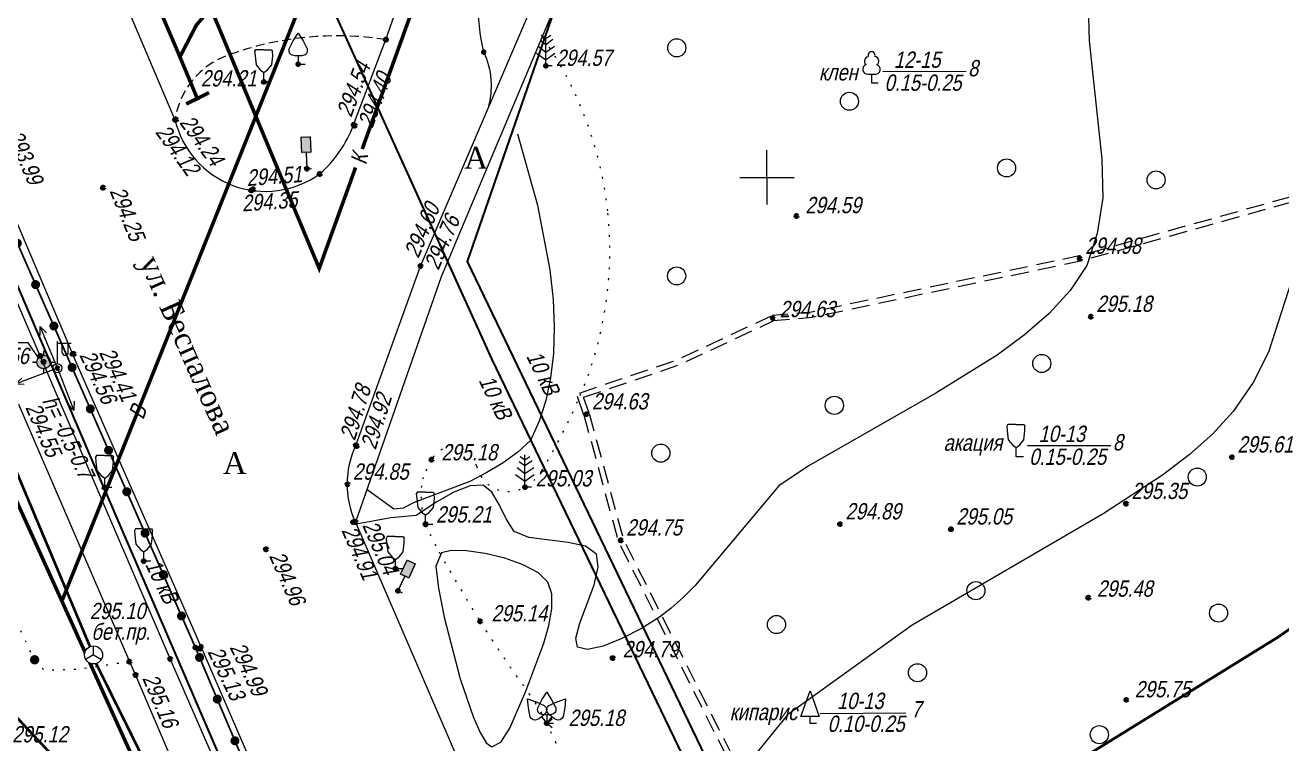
# Model space of a CAD drawing. Header units: metres. Extents: x 5191936 to 10384803, y 4968698 to 9938221.
# Drawn here: x 5192409 to 5192478.4, y 4968868.7 to 4968908.4 of the extents above; entities that cross this region are included whole.
import ezdxf

# ---------------------------------------------------------------- set-up
doc = ezdxf.new("R2010")
doc.units = ezdxf.units.M
doc.set_wipeout_variables(frame=1)
for name, pattern in [('71100000a', [1, 0, -1]), ('COMMUN', [6, 5, -1]), ('DASHED', [0.75, 0.5, -0.25]), ('DASHEDX2', [1.5, 1, -0.5])]:
    doc.linetypes.add(name, pattern=pattern)
doc.layers.get('0').update_dxf_attribs({"lineweight": 18})
for name, color, linetype, lineweight in [('31252100', 7, 'Continuous', 18), ('51361960', 7, 'Continuous', 18), ('51472300', 7, 'Continuous', 18), ('71100000', 7, 'Continuous', 18), ('71133100', 7, 'Continuous', 18), ('71133200', 7, 'Continuous', 18), ('71133300', 7, 'Continuous', 18), ('71133600', 7, 'Continuous', 18), ('71133800', 7, 'Continuous', 18), ('82211000', 7, 'Continuous', 18), ('Commun', 7, 'Continuous', 18), ('GEO_POINTS', 7, 'Continuous', 18), ('Grid', 7, 'Continuous', 18), ('Otm', 7, 'Continuous', 18), ('R_Поверхность5_CNT-MAJ', 7, 'Continuous', 18), ('R_Поверхность5_CNT-MIN', 7, 'Continuous', 18), ('Sit', 7, 'Continuous', 18), ('Text', 7, 'Continuous', 18), ('Text_com', 7, 'Continuous', 18), ('Us_znak', 7, 'Continuous', 18), ('Us_znak_fon', 7, 'Continuous', 18)]:
    doc.layers.add(name, color=color, linetype=linetype, lineweight=lineweight)
doc.styles.add('eskd', font='ESKD1.shx', dxfattribs={"width": 1.2, "oblique": 15})
doc.styles.get("Standard").update_dxf_attribs({"font": 'arial.ttf', "width": 0.8, "oblique": 13, "height": 0.9})
doc.styles.add('style1', font='times.ttf', dxfattribs={"height": 1})
doc.linetypes.add('KABELww_500', pattern='A,0.0001,-0.4,[131,ltypeshp.shx,S=0.4,R=90,X=0.4,Y=-0.4],0.2,[131,ltypeshp.shx,S=0.2,R=90,X=0.4,Y=-0.2],3.6,[131,ltypeshp.shx,S=0.2,R=-90,X=-0.4,Y=0.2],0.2,[131,ltypeshp.shx,S=0.4,R=-90,X=-0.4,Y=0.4],-0.8,4,-0.4', length=9.6001)
doc.linetypes.add('ПОДЗ_ЛИНИИ_СВЯЗИ', pattern='A,4.8,-0.2,[133,ltypeshp.shx,S=0.2,R=0,X=-0.2,Y=0],-0.2,4.8,-2', length=12)

# ---------------------------------------------------------------- blocks, each defined once
blk = doc.blocks.new('KOVER')
at = {"layer": 'Us_znak', "lineweight": -2}
blk.add_hatch(color=0, dxfattribs=at).paths.add_polyline_path([(-0.21, 0, 1), (0.21, 0, 1)])
at = {"layer": 'Us_znak_fon', "true_color": 0xffffff}
blk.add_hatch(color=7, dxfattribs=at).paths.add_polyline_path([(-0.26, 0, 1), (0.26, 0, 1)])
at = {"layer": 'Us_znak', "color": 0, "lineweight": -2}
blk.add_circle((0, 0), 0.21, dxfattribs=at)
blk = doc.blocks.new('51472300')
for p, q in [((0, 0.5), (0, 3)), ((0, 2.75), (1.5, 2.75)), ((0.54, 1.74), (0.54, 2.75)), ((1.2, 1.74), (1.2, 2.75))]:
    blk.add_line(p, q)
at = {"color": 7}
for radius in [0.5, 0.05]:
    blk.add_circle((0, 0), radius, dxfattribs=at)
blk.add_arc((0.87, 1.75), 0.331, 182.1567, 357.8433)
at = {"oblique": 15}
blk.add_attdef('Z', (1.02, -1.37), '', height=2, dxfattribs=at)
blk = doc.blocks.new('NAPR')
at = {"layer": 'Us_znak', "color": 0, "linetype": 'Continuous', "lineweight": -2}
for p in [(-0.191, 2.038), (0.189, 2.037)]:
    blk.add_line(p, (0, 2.5), dxfattribs=at)
blk.add_lwpolyline([(0, 0), (0, 2.5)], dxfattribs=at)
blk = doc.blocks.new('71133200')
for p, q in [((-0.924145, 3.560442), (-1.024145, 3.360442)), ((-1.024145, 3.360442), (-0.977382, 2.864397)), ((-0.977382, 2.864397), (-0.861899, 1.88241)), ((-0.024145, 3.560442), (-0.924145, 3.560442)), ((-0.024145, 3.560442), (0.875855, 3.560442)), ((0.861899, 1.88241), (0.975974, 2.864397)), ((0.875855, 3.560442), (0.958164, 3.395824)), ((0.975974, 2.864397), (0.958164, 3.395824)), ((-0.861899, 1.88241), (-0.374616, 1.28565)), ((0.401375, 1.321765), (0.861899, 1.88241)), ((-0.374616, 1.28565), (0, 1.039723)), ((0, 1.039723), (0.401375, 1.321765)), ((0, 0), (0, 1.039723)), ((0.8, 0), (0, 0))]:
    blk.add_line(p, q)
at = {"style": 'eskd', "oblique": 14.99997778}
blk.add_attdef('Z', (1.873004, -0.239356), '', height=2, dxfattribs=at)
blk = doc.blocks.new('71133300')
for p, q in [((0, 0.91), (0, 0)), ((0, 0), (0.76, 0))]:
    blk.add_line(p, q)
blk.add_lwpolyline([(0, 0.91), (-0.38, 0.91), (-0.76, 1.03), (-0.95, 1.21), (-1.01, 1.47), (-0.99, 1.69), (-0.54, 2.57), (0, 3.42), (0.54, 2.57), (0.99, 1.69), (1.01, 1.47), (0.95, 1.21), (0.76, 1.03), (0.39, 0.91)], close=True)
at = {"style": 'eskd', "oblique": 15}
blk.add_attdef('Z', (1.77, -0.69), '', height=2, dxfattribs=at)
blk = doc.blocks.new('71133600')
for p, q in [((-0.52, 3.39), (0, 3.02)), ((0, 3.02), (0.55, 3.39)), ((-0.86, 2.16), (0, 1.51)), ((0, 1.51), (0.96, 2.16))]:
    blk.add_line(p, q)
for points in [[(-0.64, 2.84), (0, 2.37), (0, 2.37), (0.78, 2.93)], [(0.71, 0), (0, 0), (0, 3.55)], [(-1.05, 1.38), (0, 0.67), (1, 1.38)]]:
    blk.add_lwpolyline(points)
at = {"style": 'eskd', "oblique": 15}
blk.add_attdef('Z', (2.03, -0.19), '', height=2, dxfattribs=at)
blk = doc.blocks.new('ZNAK')
at = {"layer": 'Us_znak_fon', "true_color": 0xffffff}
blk.add_hatch(color=7, dxfattribs=at).paths.add_polyline_path([(0.3, 1.8), (-0.3, 1.8), (-0.3, 0.85), (-0.05, 0.85), (-0.05, -0.05), (0.25, -0.05), (0.25, 0.05), (0.05, 0.05), (0.05, 0.85), (0.3, 0.85)])
at = {"layer": 'Us_znak', "color": 0, "linetype": 'Continuous', "lineweight": -2, "ltscale": 10}
blk.add_lwpolyline([(-0.25, 1.75), (0.25, 1.75), (0.25, 0.9), (-0.25, 0.9)], close=True, dxfattribs=at)
at = {"layer": 'Us_znak', "linetype": 'DASHEDX2', "ltscale": 10}
blk.add_lwpolyline([(0, 0.9), (0, 0), (0.25, 0)], dxfattribs=at)
blk = doc.blocks.new('*U51')
at = {"layer": '82211000', "linetype": 'Continuous', "ltscale": 0.5}
for points in [[(5192401.539, 4968912.652, 1), (5192401.737, 4968912.193, 1)], [(5192402.527, 4968910.355, 1), (5192402.725, 4968909.896, 1)], [(5192403.515, 4968908.059, 1), (5192403.713, 4968907.6, 1)], [(5192404.503, 4968905.762, 1), (5192404.701, 4968905.303, 1)], [(5192405.491, 4968903.466, 1), (5192405.689, 4968903.007, 1)], [(5192406.486, 4968901.173, 1), (5192406.688, 4968900.715, 1)], [(5192407.494, 4968898.885, 1), (5192407.695, 4968898.427, 1)], [(5192408.501, 4968896.597, 1), (5192408.703, 4968896.139, 1)], [(5192409.509, 4968894.309, 1), (5192409.71, 4968893.851, 1)], [(5192410.516, 4968892.021, 1), (5192410.718, 4968891.563, 1)], [(5192411.524, 4968889.732, 1), (5192411.725, 4968889.275, 1)], [(5192412.531, 4968887.444, 1), (5192412.733, 4968886.987, 1)], [(5192413.538, 4968885.156, 1), (5192413.74, 4968884.699, 1)], [(5192414.546, 4968882.868, 1), (5192414.747, 4968882.411, 1)], [(5192415.553, 4968880.58, 1), (5192415.755, 4968880.123, 1)], [(5192416.561, 4968878.292, 1), (5192416.762, 4968877.835, 1)], [(5192417.568, 4968876.004, 1), (5192417.77, 4968875.547, 1)], [(5192418.571, 4968873.714, 1), (5192418.766, 4968873.254, 1)], [(5192419.546, 4968871.412, 1), (5192419.741, 4968870.952, 1)], [(5192420.521, 4968869.11, 1), (5192420.716, 4968868.65, 1)], [(5192421.496, 4968866.808, 1), (5192421.691, 4968866.348, 1)], [(5192422.47, 4968864.506, 1), (5192422.665, 4968864.045, 1)], [(5192423.445, 4968862.204, 1), (5192423.64, 4968861.743, 1)], [(5192424.42, 4968859.902, 1), (5192424.615, 4968859.441, 1)]]:
    blk.add_hatch(color=256, dxfattribs=at).paths.add_polyline_path(points, flags=0)
at = {"layer": '82211000', "linetype": 'Continuous', "ltscale": 0.5, "flags": 128}
blk.add_lwpolyline([(5192401.144, 4968913.57, 0.1, 0.1, 0), (5192401.539, 4968912.652, 0, 0, 0)], format="xyseb", dxfattribs=at)
at = {"layer": '82211000', "linetype": 'Continuous', "ltscale": 0.5, "const_width": 0.1}
for points in [[(5192401.737, 4968912.193), (5192402.527, 4968910.355)], [(5192402.725, 4968909.896), (5192403.515, 4968908.059)], [(5192403.713, 4968907.6), (5192404.503, 4968905.762)], [(5192404.701, 4968905.303), (5192405.491, 4968903.466)], [(5192406.688, 4968900.715), (5192407.494, 4968898.885)], [(5192407.695, 4968898.427), (5192408.501, 4968896.597)], [(5192408.703, 4968896.139), (5192409.509, 4968894.309)], [(5192409.71, 4968893.851), (5192410.516, 4968892.021)], [(5192410.718, 4968891.563), (5192411.524, 4968889.732)], [(5192411.725, 4968889.275), (5192412.531, 4968887.444)], [(5192412.733, 4968886.987), (5192413.538, 4968885.156)], [(5192413.74, 4968884.699), (5192414.546, 4968882.868)], [(5192414.747, 4968882.411), (5192415.553, 4968880.58)], [(5192415.755, 4968880.123), (5192416.561, 4968878.292)], [(5192416.762, 4968877.835), (5192417.568, 4968876.004)], [(5192418.766, 4968873.254), (5192419.546, 4968871.412)], [(5192419.741, 4968870.952), (5192420.521, 4968869.11)], [(5192420.716, 4968868.65), (5192421.496, 4968866.808)], [(5192421.691, 4968866.348), (5192422.47, 4968864.506)], [(5192422.665, 4968864.045), (5192423.445, 4968862.204)], [(5192423.64, 4968861.743), (5192424.42, 4968859.902)]]:
    blk.add_lwpolyline(points, dxfattribs=at)
at = {"layer": '82211000', "linetype": 'Continuous', "ltscale": 0.5}
for points in [[(5192405.689, 4968903.007, 0.1, 0.1, 0), (5192406.121, 4968902.002, 0.1, 0.1, 0), (5192406.486, 4968901.173, 0, 0, 0)], [(5192417.77, 4968875.547, 0.1, 0.1, 0), (5192418.436, 4968874.033, 0.1, 0.1, 0), (5192418.571, 4968873.714, 0, 0, 0)]]:
    blk.add_lwpolyline(points, format="xyseb", dxfattribs=at)
at = {"layer": '82211000', "ltscale": 0.5, "const_width": 0.1}
blk.add_lwpolyline([(5192424.615, 4968859.441), (5192425.388, 4968857.617)], dxfattribs=at)
blk = doc.blocks.new('31252100a')
blk.add_circle((0, 0), 1)
blk = doc.blocks.new('51361960a')
at = {"style": 'eskd', "oblique": 15}
for tag, p in [('Z', (1.72, 1.4)), ('Z1', (1.72, -1)), ('Z2', (1.72, -3.4))]:
    blk.add_attdef(tag, p, '', height=2, dxfattribs=at)
at = {"color": 7}
blk.add_wipeout([(-0.1, 1), (-0.29, 0.96), (-0.47, 0.89), (-0.64, 0.78), (-0.78, 0.64), (-0.89, 0.47), (-0.96, 0.29), (-1, 0.1), (-1, -0.1), (-0.96, -0.29), (-0.89, -0.47), (-0.78, -0.64), (-0.64, -0.78), (-0.47, -0.89), (-0.29, -0.96), (-0.1, -1), (0.1, -1), (0.29, -0.96), (0.47, -0.89), (0.64, -0.78), (0.78, -0.64), (0.89, -0.47), (0.96, -0.29), (1, -0.1), (1, 0.1), (0.96, 0.29), (0.89, 0.47), (0.78, 0.64), (0.64, 0.78), (0.47, 0.89), (0.29, 0.96), (0.1, 1)], dxfattribs=at)
blk.add_wipeout([(-0.1, 1), (-0.29, 0.96), (-0.47, 0.89), (-0.64, 0.78), (-0.78, 0.64), (-0.89, 0.47), (-0.96, 0.29), (-1, 0.1), (-1, -0.1), (-0.96, -0.29), (-0.89, -0.47), (-0.78, -0.64), (-0.64, -0.78), (-0.47, -0.89), (-0.29, -0.96), (-0.1, -1), (0.1, -1), (0.29, -0.96), (0.47, -0.89), (0.64, -0.78), (0.78, -0.64), (0.89, -0.47), (0.96, -0.29), (1, -0.1), (1, 0.1), (0.96, 0.29), (0.89, 0.47), (0.78, 0.64), (0.64, 0.78), (0.47, 0.89), (0.29, 0.96), (0.1, 1)], dxfattribs=at)
for q in [(-0.87, -0.5), (0, 1), (0.87, -0.5)]:
    blk.add_line((0, 0), q)
blk.add_circle((0, 0), 1)
blk = doc.blocks.new('POINT')
at = {"layer": 'Us_znak', "linetype": 'Continuous', "lineweight": -2}
h = blk.add_hatch(color=0, dxfattribs=at)
edge = h.paths.add_edge_path()
edge.add_arc((0, 0), 0.05, 0, 360)
at = {"layer": 'Us_znak_fon', "linetype": 'Continuous', "true_color": 0xffffff}
blk.add_hatch(color=7, dxfattribs=at).paths.add_polyline_path([(-0.422, 0.05, -0.346708), (-0.05, 0.422), (-0.05, 0.625), (0.05, 0.625), (0.05, 0.422, -0.346708), (0.422, 0.05), (0.625, 0.05), (0.625, -0.05), (0.422, -0.05, -0.346708), (0.05, -0.422), (0.05, -0.625), (-0.05, -0.625), (-0.05, -0.422, -0.346708), (-0.422, -0.05), (-0.625, -0.05), (-0.625, 0.05)])
at = {"layer": 'Us_znak', "color": 0, "linetype": 'Continuous', "lineweight": -2}
for p, q in [((-0.625, 0), (-0.375, 0)), ((0, 0.375), (0, 0.625)), ((0.375, 0), (0.625, 0)), ((0, -0.625), (0, -0.375))]:
    blk.add_line(p, q, dxfattribs=at)
for radius in [0.375, 0.05]:
    blk.add_circle((0, 0), radius, dxfattribs=at)
blk = doc.blocks.new('GRID')
at = {"layer": 'Grid', "color": 104}
blk.add_line((-1.5, 0), (1.5, 0), dxfattribs=at)
for points in [[(0, 0), (0, 1.5)], [(0, 0), (0, -1.5)]]:
    blk.add_lwpolyline(points, dxfattribs=at)
blk = doc.blocks.new('71133800')
blk.add_lwpolyline([(0.71, 0), (0, 0), (0, 0.8), (-1.03, 0.8), (0, 3.61), (1.01, 0.8), (-0.03, 0.8)])
at = {"style": 'eskd', "oblique": 15}
blk.add_attdef('Z', (1.57, -0.8), '', height=2, dxfattribs=at)
blk = doc.blocks.new('71133100')
for p, q in [((-0.39, 0.96), (0.43, 0.96)), ((0, 0.96), (0, 0)), ((0, 0), (0.75, 0))]:
    blk.add_line(p, q)
for centre, radius, start, end in [((-0.26, 2.38), 0.52, 101.09, 227.21), ((0.01, 3.04), 0.39, 339.52, 198.62), ((0.33, 2.4), 0.5, 301.87, 85.62), ((-0.44, 1.5), 0.538, 107.1058, 275.2306), ((0.46, 1.48), 0.52, 267.04, 76.7)]:
    blk.add_arc(centre, radius, start, end)
at = {"style": 'eskd', "oblique": 15}
blk.add_attdef('Z', (1.7, -0.17), '', height=2, dxfattribs=at)

msp = doc.modelspace()

# ---------------------------------------------------------------- linework, layer by layer
at = {"color": 192, "linetype": 'ПОДЗ_ЛИНИИ_СВЯЗИ', "lineweight": 60, "ltscale": 0.4, "const_width": 0.15, "flags": 128}
for points, elevation in [([(5192359.414, 4968975.202), (5192400.151, 4968879.163), (5192415.349, 4968862.931), (5192431.978, 4968825.684)], 290.481), ([(5192383.429, 4968943.554), (5192412.613, 4968874.085)], 290.074), ([(5192419.322, 4968860.298), (5192412.955, 4968873.145)], 295.619)]:
    msp.add_lwpolyline(points, dxfattribs=dict(at, elevation=elevation))
at = {"layer": '71100000', "linetype": '71100000a', "ltscale": 0.5}
msp.add_lwpolyline([(5192450.035, 4968840.02, -0.025435), (5192448.271, 4968843.83, -0.033015), (5192447.263, 4968846.905, -0.010565), (5192446.748, 4968849.109, 0.041009), (5192446.581, 4968849.668, 0.014385), (5192445.404, 4968852.443, -0.005343), (5192442.102, 4968859.852, -0.005186), (5192439.063, 4968867.076, 0.013408), (5192437.842, 4968869.851, 0.048157), (5192436.86, 4968871.498, -0.019154), (5192434.162, 4968875.479, -0.011167), (5192431.893, 4968879.309, -0.029325), (5192431.149, 4968880.834, -0.071855), (5192430.95, 4968881.604, -0.041893), (5192430.917, 4968882.963, -0.078018), (5192431.018, 4968883.425, -0.033707), (5192431.48, 4968884.412, -0.688426), (5192433.967, 4968884.061, 0.504722), (5192436.64, 4968882.894, 0.126735), (5192437.571, 4968883.807, 0.034981), (5192439.691, 4968887.949, 0.128452), (5192441.207, 4968898.148, 0.127487), (5192437.534, 4968907.864)], format="xyb", dxfattribs=at)
at = {"layer": '71100000', "linetype": '71100000a', "ltscale": 0.5, "elevation": 294.548, "flags": 128}
msp.add_lwpolyline([(5192414.791, 4968873.247), (5192412.031, 4968872.823), (5192410.093, 4968872.772), (5192409.518, 4968873.386), (5192407.997, 4968876.691), (5192407.184, 4968877.212), (5192405.011, 4968877.17), (5192402.325, 4968877.089), (5192399.824, 4968875.751), (5192392.906, 4968873.216), (5192392.156, 4968872.929), (5192390.528, 4968872.445), (5192389.269, 4968872.651), (5192388.432, 4968873.789), (5192387.471, 4968875.522), (5192387.328, 4968876.706)], dxfattribs=at)
at = {"layer": 'Commun', "color": 1, "linetype": 'KABELww_500', "lineweight": 30, "flags": 128}
msp.add_lwpolyline([(5192313.741, 4969113.03), (5192318.688, 4969101.205), (5192326.535, 4969083.027), (5192337.274, 4969058.319), (5192355.261, 4969016.032), (5192359.208, 4969007.01), (5192365.761, 4968992.071), (5192384.47, 4968949.726), (5192398.816, 4968916.917), (5192412.72, 4968884.388), (5192424.626, 4968856.733), (5192424.626, 4968856.733)], dxfattribs=at)
at = {"layer": 'Commun', "color": 4, "linetype": 'COMMUN', "ltscale": 0.7, "const_width": 0.2, "flags": 128}
msp.add_lwpolyline([(5192452.716, 4968951.05), (5192445.2, 4968949.396), (5192436.072, 4968929.142), (5192418.49, 4968908.416), (5192417.581, 4968906.66), (5192404.495, 4968937.301), (5192385.012, 4968982.233), (5192372.739, 4969011.765)], dxfattribs=at)
at = {"layer": 'Commun', "color": 1, "linetype": 'KABELww_500', "lineweight": 30, "elevation": 289.986, "flags": 128}
for points in [[(5192382.466, 4969011.289), (5192415.089, 4968933.441), (5192434.818, 4968889.937), (5192496.307, 4968762.206)], [(5192470.823, 4968955.324), (5192470.043, 4968959.241), (5192459.28, 4968956.949), (5192460.771, 4968950.247), (5192451.844, 4968948.527), (5192433.445, 4968895.36), (5192497.244, 4968762.638)]]:
    msp.add_lwpolyline(points, dxfattribs=at)
at = {"layer": 'Commun', "color": 32, "linetype": 'COMMUN', "ltscale": 0.7, "const_width": 0.2, "elevation": 289.283, "flags": 128}
for points in [[(5192427.65, 4968901.57), (5192435.537, 4968923.461)], [(5192418.659, 4968910.859), (5192425.274, 4968894.976), (5192427.282, 4968900.548)]]:
    msp.add_lwpolyline(points, dxfattribs=at)
at = {"layer": 'Commun', "color": 106, "linetype": 'COMMUN', "ltscale": 0.7, "const_width": 0.2, "flags": 128}
for points, elevation in [([(5192411.09, 4968876.664), (5192424.013, 4968908.979)], 285.381), ([(5192407.783, 4968883.842), (5192421.432, 4968853.68)], 288.015)]:
    msp.add_lwpolyline(points, dxfattribs=dict(at, elevation=elevation))
at = {"layer": 'GEO_POINTS', "lineweight": 60}
for centre in [(5192428.958, 4968907.612, 294.293), (5192434.364, 4968906.923, 294.402), (5192424.113, 4968906.257, 293.264), (5192437.794, 4968906.167, 294.569), (5192422.219, 4968905.278, 294.207), (5192417.309, 4968903.186, 294.116), (5192417.363, 4968903.197, 294.241), (5192427.177, 4968902.905, 294.537), (5192427.229, 4968902.855, 294.396), (5192424.592, 4968900.48, 294.501), (5192425.304, 4968900.195, 294.41), (5192413.329, 4968899.437, 294.248), (5192421.528, 4968899.291, 294.346), (5192421.63, 4968899.348, 294.515), (5192451.634, 4968897.871, 294.591), (5192467.282, 4968895.518, 294.976), (5192430.868, 4968895.104, 294.763), (5192430.871, 4968895.117, 294.604), (5192450.327, 4968892.225, 294.634), (5192467.896, 4968892.312, 295.178), (5192409.868, 4968890.142, 294.467), (5192411.656, 4968890.252, 294.557), (5192411.717, 4968890.248, 294.407), (5192410.056, 4968889.802, 294.559), (5192410.816, 4968889.464, 294.489), (5192440.039, 4968886.923, 294.626), (5192427.294, 4968885.197, 294.783), (5192427.343, 4968885.167, 294.922), (5192431.48, 4968884.412, 295.175), (5192475.694, 4968884.545, 295.61), (5192426.835, 4968883.042, 294.85), (5192413.429, 4968882.866, 294.879), (5192436.64, 4968882.894, 295.032), (5192469.84, 4968881.975, 295.35), (5192427.14, 4968880.956, 294.909), (5192427.28, 4968880.964, 295.041), (5192431.149, 4968880.834, 295.208), (5192454.043, 4968880.849, 294.886), (5192460.165, 4968880.566, 295.05), (5192422.336, 4968879.456, 294.964), (5192441.93, 4968879.956, 294.749), (5192415.582, 4968878.802, 295.102), (5192429.488, 4968878.383, 295.768), (5192429.625, 4968877.163, 295.146), (5192467.759, 4968876.788, 295.478), (5192434.162, 4968875.479, 295.145), (5192418.436, 4968874.033, 295.059), (5192418.691, 4968873.968, 295.133), (5192418.758, 4968874.07, 294.992), (5192409.556, 4968873.355, 294.87), (5192412.655, 4968873.628, 295.104), (5192414.788, 4968873.252, 295.175), (5192417.041, 4968873.396, 295.143), (5192441.486, 4968873.448, 294.794), (5192415.133, 4968872.512, 295.158), (5192469.853, 4968871.139, 295.749), (5192437.842, 4968869.851, 295.178)]:
    msp.add_circle(centre, 0.06, dxfattribs=at)
at = {"layer": 'R_Поверхность5_CNT-MAJ', "color": 32, "elevation": 296, "flags": 128}
msp.add_lwpolyline([(5192506.282, 4968931.554, 0.15, 0.15, 0), (5192496.66, 4968903.041, 0.15, 0.15, 0), (5192493.655, 4968896.656, 0.15, 0.15, 0), (5192485.676, 4968883.654, 0.15, 0.15, 0), (5192484.858, 4968880.647, 0.15, 0.15, 0), (5192483.836, 4968878.993, 0.15, 0.15, 0), (5192482.846, 4968877.999, 0.15, 0.15, 0), (5192481.553, 4968876.93, 0.15, 0.15, 0), (5192478.247, 4968874.615, 0.15, 0.15, 0), (5192464.154, 4968865.895, 0.15, 0.15, 0), (5192461.343, 4968863.919, 0.15, 0.15, 0), (5192457.438, 4968861.247, 0.15, 0.15, 0), (5192456.659, 4968860.625, 0.15, 0.15, 0), (5192456.026, 4968860.037, 0.15, 0.15, 0), (5192455.572, 4968859.492, 0.15, 0.15, 0), (5192455.453, 4968859.244, 0.15, 0.15, 0), (5192452.291, 4968856.631, 0.15, 0.15, 0), (5192451.966, 4968856.391, 0.15, 0.15, 0), (5192451.294, 4968855.778, 0.15, 0.15, 0), (5192449.903, 4968854.263, 0.15, 0.15, 0), (5192446.373, 4968850.141, 0.15, 0.15, 0), (5192446.373, 4968850.141, 0.15, 0.15, 0), (5192446.373, 4968850.141, 0, 0, 0)], format="xyseb", dxfattribs=at)
at = {"layer": 'R_Поверхность5_CNT-MIN', "color": 32, "flags": 128}
for points, elevation in [([(5192501.698, 4968942.258), (5192481.104, 4968900.912), (5192477.708, 4968890.353), (5192476.858, 4968888.668), (5192475.75, 4968887.064), (5192474.628, 4968885.837), (5192473.319, 4968884.669), (5192471.855, 4968883.551), (5192468.573, 4968881.424), (5192458.025, 4968875.268), (5192451.139, 4968870.319), (5192449.542, 4968868.352), (5192448.967, 4968867.752), (5192448.332, 4968867.232), (5192447.55, 4968866.871), (5192445.753, 4968866.464), (5192444.935, 4968866.141), (5192444.189, 4968865.717), (5192443.716, 4968865.106), (5192443.323, 4968864.346), (5192442.998, 4968863.482), (5192442.497, 4968861.614), (5192442.292, 4968859.852)], 295.5), ([(5192467.755, 4968909.49), (5192467.804, 4968907.553), (5192468.506, 4968901.012), (5192468.548, 4968898.868), (5192468.239, 4968896.909), (5192467.665, 4968895.135), (5192466.747, 4968893.759), (5192465.591, 4968892.485), (5192464.234, 4968891.298), (5192462.714, 4968890.181), (5192459.335, 4968888.092), (5192452.278, 4968884.043), (5192450.67, 4968882.964), (5192446.032, 4968877.458), (5192445.374, 4968876.787), (5192444.72, 4968876.197), (5192444.07, 4968875.704), (5192443.069, 4968875.084), (5192441.989, 4968874.524), (5192440.956, 4968874.107), (5192440.097, 4968873.92), (5192439.54, 4968874.048), (5192439.443, 4968874.544), (5192439.675, 4968875.385), (5192440.464, 4968877.501), (5192440.691, 4968878.472), (5192440.587, 4968879.182), (5192439.98, 4968879.625), (5192439.026, 4968879.836), (5192436.86, 4968880.106), (5192436.036, 4968880.436), (5192435.605, 4968881.144), (5192435.22, 4968881.933), (5192434.815, 4968882.616), (5192434.324, 4968883.009), (5192433.605, 4968882.962), (5192432.704, 4968882.614), (5192431.773, 4968882.074), (5192430.623, 4968881.327), (5192429.237, 4968881.193), (5192427.217, 4968880.828)], 295), ([(5192436.227, 4968902.411), (5192437.34, 4968898.461), (5192438.015, 4968894.899), (5192438.189, 4968893.262), (5192438.254, 4968891.723), (5192438.21, 4968890.28), (5192438.056, 4968888.934), (5192437.793, 4968887.684), (5192437.421, 4968886.532), (5192436.94, 4968885.476), (5192436.251, 4968884.818), (5192435.44, 4968884.228), (5192434.542, 4968883.694), (5192433.588, 4968883.203), (5192430.527, 4968882.043), (5192429.918, 4968881.726)], 294.5), ([(5192429.918, 4968881.726), (5192429.399, 4968881.676), (5192427.907, 4968882.758)], 294.5)]:
    msp.add_lwpolyline(points, dxfattribs=dict(at, elevation=elevation))
at = {"layer": 'R_Поверхность5_CNT-MIN', "color": 32, "elevation": 295.5, "flags": 128}
msp.add_lwpolyline([(5192434.817, 4968868.538), (5192435.304, 4968868.8), (5192435.802, 4968869.572), (5192436.684, 4968871.623), (5192437.679, 4968874.273), (5192437.956, 4968875.25), (5192438.12, 4968876.175), (5192438.122, 4968876.991), (5192437.911, 4968877.64), (5192437.382, 4968878.154), (5192436.544, 4968878.6), (5192435.521, 4968878.963), (5192434.435, 4968879.226), (5192433.41, 4968879.373), (5192432.569, 4968879.389), (5192432.035, 4968879.258), (5192431.723, 4968878.528), (5192431.858, 4968877.316), (5192432.17, 4968875.715), (5192433.066, 4968872.301), (5192433.795, 4968870.159), (5192434.158, 4968869.337), (5192434.503, 4968868.773)], close=True, dxfattribs=at)
at = {"layer": 'Sit', "flags": 128}
for points, elevation in [([(5192412.257, 4968915.081), (5192417.309, 4968903.186, 0.533802), (5192425.304, 4968900.195, 0.119515), (5192427.177, 4968902.905), (5192428.958, 4968907.612), (5192433.591, 4968920.829), (5192435.781, 4968926.726), (5192437.133, 4968930.267), (5192442.126, 4968944.513), (5192443.619, 4968948.254)], 293.656), ([(5192434.364, 4968906.923, -0.048517), (5192434.02, 4968909.807), (5192439.883, 4968925.956), (5192441.089, 4968929.76), (5192442.067, 4968932.416, -0.075331), (5192444.332, 4968934.339, 0.188847), (5192445.595, 4968936.021)], 294.402), ([(5192447.22, 4968933.436), (5192441.725, 4968918.196, -0.252015), (5192439.439, 4968912.168), (5192432.015, 4968894.505), (5192427.28, 4968880.964)], 294.109), ([(5192430.868, 4968895.104), (5192430.868, 4968895.104), (5192438.336, 4968912.562), (5192438.935, 4968914.077, 0.349402), (5192440.458, 4968918.315), (5192442.842, 4968924.865), (5192445.978, 4968933.407)], 294.85), ([(5192434.364, 4968906.923, -0.176222), (5192434.602, 4968903.833, -1.114491)], 294.402), ([(5192427.28, 4968880.964, -0.213698), (5192427.294, 4968885.197), (5192430.868, 4968895.104)], 294.85)]:
    msp.add_lwpolyline(points, format="xyb", dxfattribs=dict(at, elevation=elevation))
for points, elevation in [([(5192401.318, 4968914.377), (5192399.728, 4968913.704), (5192405.13, 4968901.111), (5192417.041, 4968873.396), (5192424.784, 4968855.654)], 293.5), ([(5192401.318, 4968914.377), (5192406.569, 4968902.191), (5192411.656, 4968890.252), (5192411.656, 4968890.252)], 293.5), ([(5192409.762, 4968890.036), (5192409.192, 4968890.863), (5192406.406, 4968890.863)], 294.559), ([(5192425.567, 4968858.343), (5192418.758, 4968874.07), (5192411.656, 4968890.252)], 295.558), ([(5192439.897, 4968886.875), (5192439.549, 4968887.901)], 294.626), ([(5192440.181, 4968886.971), (5192439.881, 4968887.855)], 294.626), ([(5192408.67, 4968887.478), (5192414.788, 4968873.252), (5192415.133, 4968872.512), (5192423.038, 4968853.981)], 294.548), ([(5192427.28, 4968880.964), (5192435.424, 4968862.1), (5192444.889, 4968840.285), (5192448.71, 4968831.388), (5192448.71, 4968831.388)], 294.85), ([(5192452.944, 4968870.396), (5192457.675, 4968870.429)], 295.5)]:
    msp.add_lwpolyline(points, dxfattribs=dict(at, elevation=elevation))
at = {"layer": 'Sit', "linetype": 'DASHED', "elevation": 293.656, "flags": 128}
msp.add_lwpolyline([(5192428.958, 4968907.612, 0.127421), (5192420.217, 4968906.746, 0.273402), (5192417.309, 4968903.186, -3.718006)], format="xyb", dxfattribs=at)
at = {"layer": 'Sit', "color": 4, "linetype": 'COMMUN', "ltscale": 0.7, "const_width": 0.2, "elevation": 287.906, "flags": 128}
msp.add_lwpolyline([(5192419.187, 4968904.681), (5192417.927, 4968904.06), (5192418.545, 4968904.35), (5192417.581, 4968906.66)], dxfattribs=at)
at = {"layer": 'Sit', "flags": 128}
for points in [[(5192456.406, 4968905.865), (5192461.013, 4968905.85)], [(5192464.398, 4968885.201), (5192469.005, 4968885.185)]]:
    msp.add_lwpolyline(points, dxfattribs=at)
at = {"layer": 'Sit', "linetype": 'DASHEDX2', "flags": 128}
for points, elevation in [([(5192481.777, 4968899.722), (5192467.246, 4968895.663), (5192452.462, 4968892.561), (5192450.314, 4968892.374)], 295.548), ([(5192481.858, 4968899.433), (5192467.317, 4968895.372), (5192452.506, 4968892.264), (5192450.34, 4968892.076)], 295.548), ([(5192439.643, 4968888.091), (5192444.984, 4968889.904), (5192450.264, 4968892.361)], 294.626), ([(5192439.881, 4968887.855), (5192445.096, 4968889.626), (5192450.391, 4968892.089)], 294.626), ([(5192439.894, 4968886.884), (5192441.79, 4968879.902), (5192451.351, 4968860.898), (5192458.515, 4968845.493), (5192462.08, 4968837.232)], 294.626), ([(5192440.184, 4968886.963), (5192442.071, 4968880.01), (5192451.621, 4968861.028), (5192458.789, 4968845.616), (5192462.356, 4968837.351)], 294.626)]:
    msp.add_lwpolyline(points, dxfattribs=dict(at, elevation=elevation))

# ---------------------------------------------------------------- block references
at = {"layer": '31252100', "color": 7, "xscale": 0.5, "yscale": 0.5, "zscale": 0.5}
for p in [(5192445.022, 4968907.16), (5192454.562, 4968904.211), (5192463.24, 4968900.525), (5192471.498, 4968899.866), (5192445.016, 4968894.563), (5192465.182, 4968889.723), (5192453.726, 4968887.411), (5192444.143, 4968884.769), (5192473.773, 4968883.448), (5192461.547, 4968877.173), (5192474.95, 4968875.936), (5192450.532, 4968875.302), (5192458.32, 4968872.64), (5192468.365, 4968869.216)]:
    msp.add_blockref('31252100a', p, dxfattribs=at)
at = {"layer": '51472300', "color": 7, "xscale": 0.5, "yscale": 0.5, "zscale": 0.5}
msp.add_blockref('51472300', (5192410.816, 4968889.464, 294.489), dxfattribs=at)
at = {"layer": '71133100', "color": 7, "xscale": 0.5, "yscale": 0.5, "zscale": 0.5}
msp.add_blockref('71133100', (5192455.777, 4968905.226, -0.161), dxfattribs=at)
at = {"layer": '71133200', "color": 7, "xscale": 0.5, "yscale": 0.5, "zscale": 0.5}
for p in [(5192422.219, 4968905.278, 294.207), (5192463.766, 4968884.57), (5192413.429, 4968882.866, 294.879), (5192431.149, 4968880.834, 295.208), (5192415.582, 4968878.802, 295.102), (5192429.488, 4968878.383, 295.768)]:
    msp.add_blockref('71133200', p, dxfattribs=at)
at = {"layer": '71133300', "color": 7, "xscale": 0.5, "yscale": 0.5, "zscale": 0.5}
for p in [(5192424.113, 4968906.257, 293.264), (5192437.842, 4968869.851, 295.178)]:
    msp.add_blockref('71133300', p, dxfattribs=at)
for rotation in [38.26990210757506, 322.382427364061]:
    msp.add_blockref('71133300', (5192437.842, 4968869.851, 295.178), dxfattribs=dict(at, rotation=rotation))
at = {"layer": '71133600', "color": 7, "xscale": 0.5, "yscale": 0.5, "zscale": 0.5}
for p in [(5192437.794, 4968906.167, 294.569), (5192436.64, 4968882.894, 295.032)]:
    msp.add_blockref('71133600', p, dxfattribs=at)
at = {"layer": '71133800', "color": 7, "xscale": 0.5, "yscale": 0.5, "zscale": 0.5}
msp.add_blockref('71133800', (5192452.391, 4968869.828, 295.5), dxfattribs=at)
at = {"layer": '82211000', "color": 7}
msp.add_blockref('*U51', (0, 0), dxfattribs=at)
at = {"layer": 'Grid', "color": 7, "linetype": 'Continuous'}
msp.add_blockref('GRID', (5192450, 4968900), dxfattribs=at)
at = {"layer": 'Sit', "color": 7, "linetype": 'Continuous'}
for name, p, rotation in [('ZNAK', (5192424.592, 4968900.48, 294.501), 1.88529729028304), ('NAPR', (5192410.816, 4968889.464, 294.489), 22.63254919406308), ('ZNAK', (5192429.625, 4968877.163, 295.146), 335.4812721317538)]:
    msp.add_blockref(name, p, dxfattribs=dict(at, rotation=rotation))
for name, p in [('POINT', (5192410.056, 4968889.802, 294.559)), ('KOVER', (5192409.556, 4968873.355, 294.87))]:
    msp.add_blockref(name, p, dxfattribs=at)
at = {"layer": 'Sit', "color": 7, "linetype": 'Continuous', "xscale": -1}
for rotation in [110.7543291791047, 201.3055858978623]:
    msp.add_blockref('NAPR', (5192410.816, 4968889.464, 294.489), dxfattribs=dict(at, rotation=rotation))

# ---------------------------------------------------------------- texts
at = {"layer": 'Otm', "oblique": 13, "width": 0.8}
for s, p in [('294.57', (5192438.348, 4968906.16, 294.569)), ('12-15', (5192457.013, 4968906.052, 0.02)), ('294.21', (5192418.737, 4968905.025, 294.207)), ('клен', (5192452.87, 4968905.357, 0.02)), ('8', (5192461.117, 4968905.587, 0.02)), ('0.15-0.25', (5192456.498, 4968904.786, 0.02)), ('294.59', (5192452.131, 4968898.021, 294.591)), ('294.98', (5192467.582, 4968895.778, 294.976)), ('295.18', (5192468.196, 4968892.572, 295.178)), ('294.63', (5192450.704, 4968892.28, 294.634)), ('294.56', (5192406.158, 4968889.693, 0.59)), ('294.63', (5192440.339, 4968887.183, 294.626)), ('10-13', (5192465.006, 4968885.388, 0.02)), ('8', (5192469.11, 4968884.922, 0.02)), ('295.18', (5192432.026, 4968884.37, 295.175)), ('акация', (5192459.761, 4968884.899, 0.02)), ('295.61', (5192475.994, 4968884.805, 295.61)), ('0.15-0.25', (5192464.491, 4968884.121, 0.02)), ('294.85', (5192427.135, 4968883.302, 294.85)), ('295.03', (5192437.231, 4968882.932, 295.032)), ('295.35', (5192470.14, 4968882.235, 295.35)), ('295.21', (5192431.73, 4968880.936, 295.208)), ('294.89', (5192454.343, 4968881.109, 294.886)), ('295.05', (5192460.465, 4968880.826, 295.05)), ('294.75', (5192442.23, 4968880.216, 294.749)), ('295.48', (5192468.232, 4968876.839, 295.478)), ('295.14', (5192434.791, 4968875.473, 295.145)), ('294.79', (5192442.043, 4968873.492, 294.794)), ('295.75', (5192470.323, 4968871.28, 295.749)), ('10-13', (5192453.871, 4968870.636, 295.52)), ('295.18', (5192439.049, 4968869.699, 295.178)), ('кипарис', (5192447.946, 4968870.018, 295.52)), ('7', (5192457.975, 4968870.171, 295.52)), ('0.10-0.25', (5192453.356, 4968869.37, 295.52))]:
    msp.add_text(s, height=0.9, dxfattribs=at).set_placement(p)
for s, rotation, p in [('294.54', 69.26917, (5192427.04, 4968903.277, 294.537)), ('294.40', 69.26917, (5192428.216, 4968902.68, 294.396)), ('294.24', 305.99753, (5192417.524, 4968903.027, 294.241)), ('293.99', 293.07864, (5192408.027, 4968902.355, 293.986)), ('294.12', 305.99753, (5192416.188, 4968902.502, 294.116)), ('294.51', 4.19507, (5192421.291, 4968899.521, 294.515)), ('294.25', 292.19608, (5192413.683, 4968899.258, 294.248)), ('294.35', 4.19507, (5192421.029, 4968898.116, 294.346)), ('294.60', 66.77432, (5192430.75, 4968895.496, 294.604)), ('294.76', 66.77432, (5192431.857, 4968894.83, 294.763)), ('294.56', 295.01415, (5192412.013, 4968890.188, 294.557)), ('294.41', 295.01415, (5192413.098, 4968890.329, 294.407)), ('294.78', 72.66579, (5192427.239, 4968885.416, 294.783)), ('294.92', 72.66579, (5192428.389, 4968884.917, 294.922)), ('294.55', 293.27302, (5192409.027, 4968887.305, 294.548)), ('295.04', 293.34994, (5192427.638, 4968880.792, 295.041)), ('294.91', 293.34994, (5192426.491, 4968880.506, 294.909)), ('294.96', 293.4894, (5192422.493, 4968879.098, 294.964)), ('294.99', 295.39399, (5192420.314, 4968874.049, 294.992)), ('295.13', 295.39399, (5192419.089, 4968873.806, 295.133)), ('295.16', 293.10123, (5192415.49, 4968872.338, 295.158))]:
    msp.add_text(s, height=0.9, rotation=rotation, dxfattribs=at).set_placement(p)
at = {"layer": 'Text', "style": 'style1'}
for p in [(5192433.286, 4968900.487), (5192419.96, 4968883.618)]:
    msp.add_text('А', height=1.2, dxfattribs=at).set_placement(p)
msp.add_text('ул. Беспалова', height=1.2, rotation=293.91803, dxfattribs=at).set_placement((5192415.315, 4968895.359, -285.22))
at = {"layer": 'Text_com', "oblique": 13, "width": 0.8}
for s, rotation, p in [('К', 79.73045, (5192427.876, 4968900.662, 286.771)), ('В', 69.81965, (5192415.555, 4968886.576, 282.899))]:
    msp.add_text(s, height=0.9, rotation=rotation, dxfattribs=at).set_placement(p)
at = {"layer": 'Text_com', "color": 1, "oblique": 13, "width": 0.8}
for s, p in [('10 кВ ', (5192436.693, 4968890.134, 568.007)), ('10 кВ ', (5192434.063, 4968888.793, 568.007)), ('h= -0.5-0.7', (5192409.948, 4968887.665, 568.007)), ('10 кВ ', (5192415.645, 4968878.624, 568.007))]:
    msp.add_text(s, height=0.9, rotation=295.65484, dxfattribs=at).set_placement(p)
at = {"layer": 'Text_com', "oblique": 13, "width": 0.8}
for s, p in [('295.10', (5192412.604, 4968875.601, 295.104)), ('бет.пр.', (5192412.684, 4968874.457, 295.104)), ('295.12', (5192408.313, 4968868.789, 295.12))]:
    msp.add_text(s, height=0.9, dxfattribs=at).set_placement(p)

# ---------------------------------------------------------------- next in the draw order: block references
at = {"layer": '51361960', "color": 7, "xscale": 0.5, "yscale": 0.5, "zscale": 0.5}
msp.add_blockref('51361960a', (5192412.81, 4968873.625, 290.074), dxfattribs=at)

doc.saveas('drawing.dxf')
